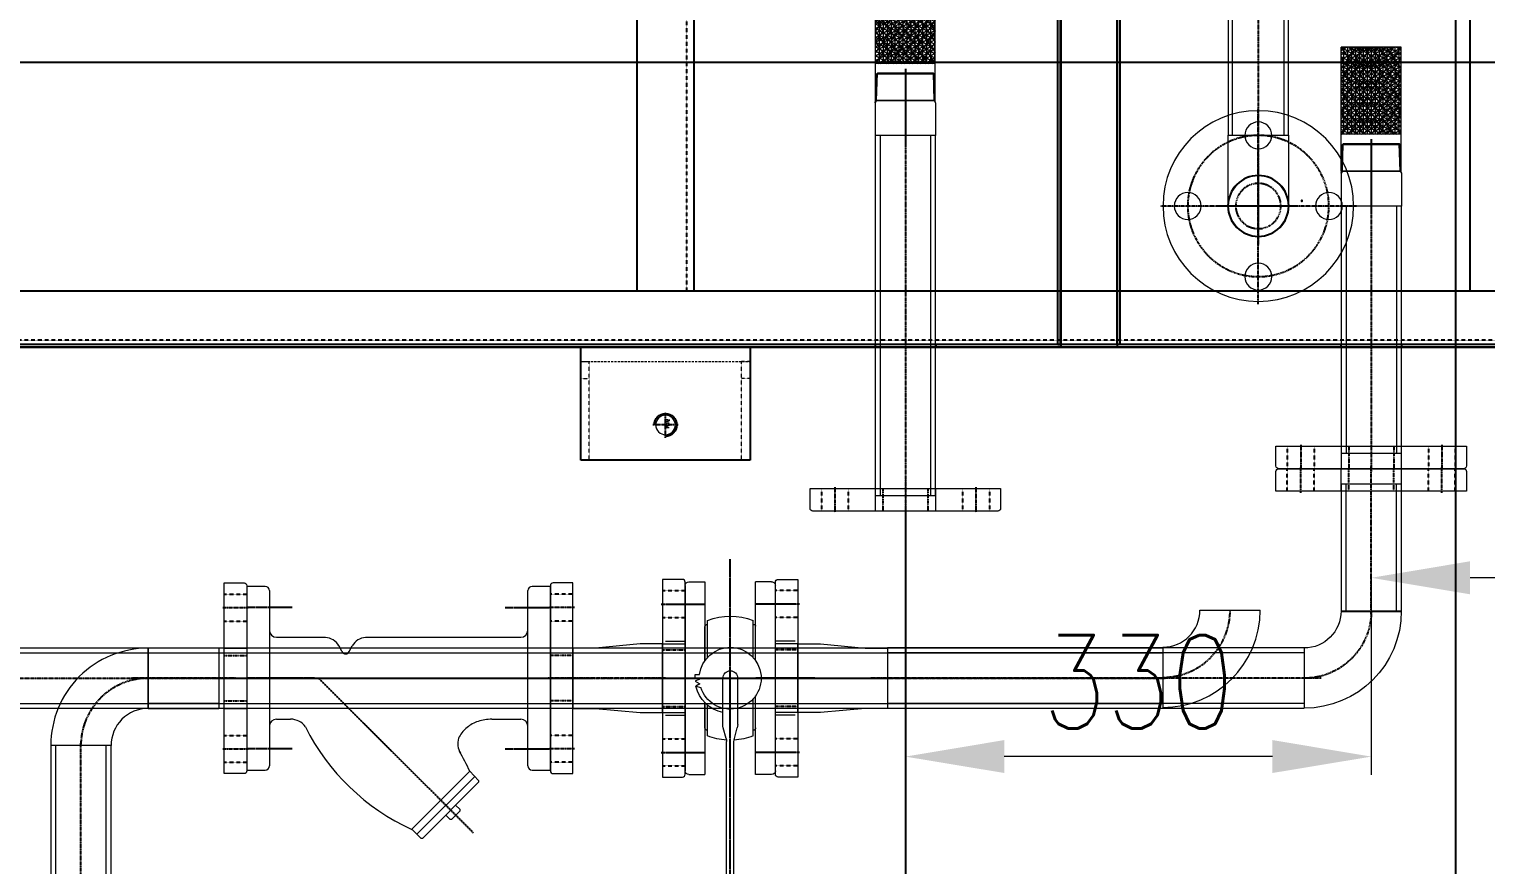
# Model space of a CAD drawing. Header units: millimetres. Extents: x -32759 to 129432, y 390 to 54305.
# Drawn here: x 24829 to 25861, y 28050 to 28641 of the extents above; entities that cross this region are included whole.
import ezdxf

# ---------------------------------------------------------------- set-up
doc = ezdxf.new("R2010")
doc.units = ezdxf.units.MM
for name, pattern in [('CENTER', [2, 1.25, -0.25, 0.25, -0.25]), ('HIDDEN', [0.375, 0.25, -0.125]), ('HIDDEN2', [4.7625, 3.175, -1.5875]), ('PHANTOM', [2.5, 1.25, -0.25, 0.25, -0.25, 0.25, -0.25])]:
    doc.linetypes.add(name, pattern=pattern)
for name, color, linetype in [('01a', 8, 'Continuous'), ('01b', 30, 'Continuous'), ('01d', 211, 'Continuous'), ('04', 111, 'Continuous'), ('07', 60, 'Continuous'), ('1', 20, 'Continuous'), ('_0', 3, 'Continuous'), ('BOM-UDEF', 3, 'Continuous'), ('CENTER', 1, 'CENTER'), ('CL', 1, 'CENTER'), ('FL', 3, 'Continuous'), ('HL', 2, 'HIDDEN'), ('PL', 5, 'PHANTOM'), ('외형선', 3, 'Continuous')]:
    doc.layers.add(name, color=color, linetype=linetype)
doc.layers.add('2은선', color=2, linetype='HIDDEN', lineweight=18)
doc.layers.add('_BODY', color=7, linetype='Continuous', lineweight=13)
doc.styles.add('ROAMNS', font='romans.shx', dxfattribs={"width": 0.8, "bigfont": 'whgtxt.shx'})
doc.styles.add('한글', font='romans.shx', dxfattribs={"height": 4, "bigfont": 'whgtxt.shx'})
doc.dimstyles.new('20 작은 한덕_도면칫수', dxfattribs={"dimscale": 20, "dimtxt": 3.3, "dimasz": 3.5, "dimexe": 0.65, "dimexo": 1.25, "dimgap": 1, "dimtad": 1, "dimdec": 0, "dimdsep": 46, "dimtxsty": 'ROAMNS', "dimcen": 0, "dimclrd": 7, "dimclre": 7, "dimclrt": 2, "dimadec": 0, "dimazin": 2, "dimtp": 0.1, "dimtm": 0.1, "dimtfac": 0.71, "dimtdec": 0, "dimtmove": 0, "dimatfit": 3, "dimfxl": 1, "dimlwd": -1, "dimlwe": -1, "dimarcsym": 1})

# ---------------------------------------------------------------- blocks, each defined once
blk = doc.blocks.new('BL-50P')
for p, q in [((33.5, 202), (33.5, 51.3)), ((39.5, 202), (39.5, 51.3)), ((0, -75), (0, 75)), ((3, 78), (16, 78)), ((16, 19.8), (16, 78)), ((70, 78), (57, 78)), ((57, 78), (57, 14.3)), ((73, 75), (73, -75)), ((33.2, 48.7), (30.8, 40.1)), ((39.8, 48.7), (42.2, 40.1)), ((16, 40.1), (16, 19.8)), ((18, 46.7), (18, 21.7)), ((30.5, 37.5), (30.5, 0)), ((42.5, 37.5), (42.5, 0)), ((55, 46.7), (55, 16.8)), ((57, 40.1), (57, 14.3)), ((-16, 30), (0, 30)), ((89, 30), (73, 30)), ((8, -0.7), (11.5, 0.7)), ((8.1, 2.4), (11.9, 4.6)), ((11.5, 0.7), (8.1, 2.4)), ((8.7, 6.4), (12.6, 7.4)), ((11.9, 4.6), (8.7, 6.4)), ((8.1, -2.9), (11.7, -2.9)), ((16, -78), (16, -14.3)), ((16, -14.3), (16, -41.5)), ((18, -16.8), (18, -46.7)), ((55, -16.8), (55, -46.7)), ((57, -14.3), (57, -78)), ((57, -14.3), (57, -42)), ((-16, -30), (0, -30)), ((89, -30), (73, -30)), ((18, -43.5), (18, -43.5)), ((55, -43.5), (55.5, -43.5)), ((3, -78), (16, -78)), ((70, -78), (57, -78))]:
    blk.add_line(p, q)
for centre, radius, start, end in [((36.5, 202), 3, 0, 180), ((3, 75), 3, 90, 180), ((70, 75), 3, 0, 90), ((36.5, 0), 50.2, 93.5055, 111.6124), ((23.5, 51.3), 10, 344.9149, 0), ((49.5, 51.3), 10, 180, 195.0851), ((36.5, 0), 50.2, 68.3876, 86.4945), ((18, 40.1), 2, 90, 180), ((40.5, 37.5), 10, 164.9149, 180), ((32.5, 37.5), 10, 0, 15.0851), ((55, 40.1), 2, 0, 90), ((36.5, 0), 28.5, 102.1532, 166.9419), ((36.5, 0), 25, 186.6152, 162.7268), ((36.5, 0), 6, 180, 0), ((36.5, 0), 28.5, 181.4361, 185.7998), ((18, -41.5), 2, 180, 270), ((36.5, 0), 50.2, 248.3876, 291.6124), ((55.5, -42), 1.5, 270, 0), ((3, -75), 3, 180, 270), ((70, -75), 3, 270, 0)]:
    blk.add_arc(centre, radius, start, end)
at = {"layer": 'CENTER'}
for p, q in [((36.5, 234.4), (36.5, -96.3)), ((-16, 60), (16, 60)), ((89, 60), (57, 60)), ((-29.9, 0), (119.7, 0)), ((-28, 0), (16, 0)), ((105, 0), (57, 0)), ((-16, -60), (16, -60)), ((89, -60), (57, -60))]:
    blk.add_line(p, q, dxfattribs=at)
blk = doc.blocks.new('A$C01775BC6')
at = {"ltscale": 0.5}
for p, q in [((2, 48.6), (17.9, 48.6)), ((2, 0), (2, 48.6)), ((17.9, 48.6), (49.6, 45.6)), ((49.6, 45.6), (65.5, 45.6)), ((65.5, 45.6), (65.5, 2.9)), ((49.6, 2.9), (17.9, 0)), ((65.5, 2.9), (49.6, 2.9)), ((17.9, 0), (2, 0))]:
    blk.add_line(p, q, dxfattribs=at)
at = {"layer": 'CL', "ltscale": 0.5}
blk.add_line((0, 24.3), (67.5, 24.3), dxfattribs=at)
blk = doc.blocks.new('A$C351C1466')
at = {"ltscale": 0.5}
for p, q in [((2, 140), (2, 0)), ((16, 140), (2, 140)), ((18, 2), (18, 138)), ((2, 94.3), (18, 94.3)), ((2, 45.7), (18, 45.7)), ((2, 0), (16, 0))]:
    blk.add_line(p, q, dxfattribs=at)
for centre, start, end in [((16, 138), 0, 90), ((16, 2), 270, 0)]:
    blk.add_arc(centre, 2, start, end, dxfattribs=at)
at = {"layer": 'CL', "ltscale": 0.5}
for p, q in [((1, 122.5), (19, 122.5)), ((0, 70), (20, 70)), ((1, 17.5), (19, 17.5))]:
    blk.add_line(p, q, dxfattribs=at)
at = {"layer": 'HL', "ltscale": 0.5}
for p, q in [((2, 132), (18, 132)), ((2, 113), (18, 113)), ((2, 27), (18, 27)), ((2, 8), (18, 8))]:
    blk.add_line(p, q, dxfattribs=at)
at = {"layer": 'PL', "ltscale": 0.5}
for p, q in [((2, 90), (18, 90)), ((2, 50), (18, 50))]:
    blk.add_line(p, q, dxfattribs=at)
blk = doc.blocks.new('A$C63697C70')
at = {"ltscale": 0.5}
for p, q in [((2, 135), (2, 0)), ((16, 135), (2, 135)), ((18, 2), (18, 133)), ((2, 88.9), (18, 88.9)), ((2, 46.2), (18, 46.2)), ((2, 0), (16, 0))]:
    blk.add_line(p, q, dxfattribs=at)
for centre, start, end in [((16, 133), 0, 90), ((16, 2), 270, 0)]:
    blk.add_arc(centre, 2, start, end, dxfattribs=at)
at = {"layer": 'CL', "ltscale": 0.5}
for p, q in [((1, 117.5), (19, 117.5)), ((0, 67.5), (20, 67.5)), ((1, 17.5), (19, 17.5))]:
    blk.add_line(p, q, dxfattribs=at)
at = {"layer": 'HL', "ltscale": 0.5}
for p, q in [((2, 127), (18, 127)), ((2, 108), (18, 108)), ((2, 27), (18, 27)), ((2, 8), (18, 8))]:
    blk.add_line(p, q, dxfattribs=at)
at = {"layer": 'PL', "ltscale": 0.5}
for p, q in [((2, 83.5), (18, 83.5)), ((2, 51.5), (18, 51.5))]:
    blk.add_line(p, q, dxfattribs=at)
blk = doc.blocks.new('A$C61626EAD')
at = {"ltscale": 0.5, "rotation": 180}
blk.add_blockref('A$C63697C70', (20, 137.5), dxfattribs=at)
at = {"ltscale": 0.5}
blk.add_blockref('A$C351C1466', (79.5, 0), dxfattribs=at)
at = {"ltscale": 0.5, "xscale": -1}
blk.add_blockref('A$C01775BC6', (83.5, 45.7), dxfattribs=at)
blk = doc.blocks.new('CI-F32S')
for p, q in [((13, 65), (0, 65)), ((0, 65), (0, -65)), ((16, 62), (16, -34)), ((199, -34), (199, 62)), ((215, 65), (202, 65)), ((215, -65), (215, 65)), ((21, 29), (55.8, 29)), ((31, 29), (46.5, 29)), ((67.3, 18.9), (65.3, 23)), ((72.5, 18.9), (74.5, 23)), ((84, 29), (194, 29)), ((21, -29), (31, -29)), ((173.5, -29), (194, -29)), ((16, -34), (16, -62)), ((199, -62), (199, -34)), ((0, -65), (13, -65)), ((116.9, -106.9), (157.9, -65.9)), ((120.4, -110.5), (161.4, -69.5)), ((157.9, -65.9), (164.2, -72.3)), ((202, -65), (215, -65)), ((124.6, -113.3), (164.2, -73.7)), ((164.2, -72.3), (164.2, -73.7)), ((148, -90), (150.8, -92.8)), ((150.8, -92.8), (150.8, -94.2)), ((140.9, -97), (143.7, -99.9)), ((143.7, -99.9), (145.1, -99.9)), ((145.1, -99.9), (150.8, -94.2)), ((116.9, -106.9), (123.2, -113.3)), ((123.2, -113.3), (124.6, -113.3))]:
    blk.add_line(p, q)
blk.add_lwpolyline([(173.5, -29, 0.079365), (163.8, -30.6, 0.08841), (156, -34.8, 0.105167), (150.5, -41.4, 0.020221), (149.9, -42.5, 0.121124)], format="xyb")
for centre, radius, start, end in [((13, 62), 3, 0, 90), ((202, 62), 3, 90, 180), ((21, 34), 5, 180, 270), ((194, 34), 5, 270, 0), ((54.5, 16.5), 12.5, 31.2177, 84.3169), ((85.3, 16.5), 12.5, 95.6831, 148.7823), ((69.9, 20.1), 2.89, 204.1228, 335.8772), ((21, -34), 5, 90, 180), ((31, -41.9), 12.9, 35.2952, 90.0763), ((194, -34), 5, 0, 90), ((181.6, 35.7), 156.7, 206.6184, 245.595), ((161.5, -46.4), 12.1, 161.4563, 212.9327), ((15.2, -130.6), 156.7, 24.405, 30.1826), ((13, -62), 3, 270, 0), ((202, -62), 3, 180, 270)]:
    blk.add_arc(centre, radius, start, end)
at = {"layer": 'CENTER'}
for p, q in [((32, 50), (0, 50)), ((183, 50), (215, 50)), ((-24.8, 0), (242.9, 0)), ((48, 0), (0, 0)), ((50.9, 0), (160.3, -109.4)), ((167, 0), (215, 0)), ((32, -50), (0, -50)), ((183, -50), (215, -50))]:
    blk.add_line(p, q, dxfattribs=at)
blk = doc.blocks.new('ytreyrty')
at = {"ltscale": 0.5}
for p, q in [((333062.6, 37987.1), (333105.3, 37987.1)), ((333036.4, 37960.8), (333036.4, 37918.1))]:
    blk.add_line(p, q, dxfattribs=at)
for radius in [68.9, 26.2]:
    blk.add_arc((333036.4, 37987.1), radius, 270, 0, dxfattribs=at)
at = {"layer": 'CL', "ltscale": 0.5}
blk.add_arc((333036.4, 37987.1), 47.6, 270, 0, dxfattribs=at)
blk = doc.blocks.new('cvbncvbnvc')
at = {"ltscale": 0.5}
blk.add_line((445983.7, 225627), (448383.7, 225627), dxfattribs=at)
at = {"color": 2, "ltscale": 0.5}
for p, q in [((446863.7, 224427), (446863.7, 225627)), ((446903.7, 224427), (446903.7, 225627))]:
    blk.add_line(p, q, dxfattribs=at)
blk = doc.blocks.new('wqerwqrewq')
at = {"ltscale": 0.5}
for p, q in [((474275.7, 302955.3), (474275.7, 302957.3)), ((474275.7, 302957.3), (475471.7, 302957.3)), ((474275.7, 302955.3), (475471.7, 302955.3)), ((475471.7, 302955.3), (475471.7, 302957.3))]:
    blk.add_line(p, q, dxfattribs=at)
at = {"color": 2, "linetype": 'HIDDEN2', "ltscale": 0.5}
for p, q in [((474798.7, 302957.3), (474798.7, 302955.3)), ((474948.7, 302957.3), (474948.7, 302955.3))]:
    blk.add_line(p, q, dxfattribs=at)
blk = doc.blocks.new('HS_BOM', base_point=(-3113.6, 16316.3))
at = {"layer": 'BOM-UDEF'}
blk.add_circle((-3113.6, 16316.3), 0.25, dxfattribs=at)
blk = doc.blocks.new('A$C386F4B6A')
at = {"ltscale": 0.5}
for centre, radius in [((69.5, 69.5), 67.5), ((69.5, 119.5), 9.5), ((69.5, 69.5), 21.4), ((19.5, 69.5), 9.5), ((119.5, 69.5), 9.5), ((69.5, 19.5), 9.5)]:
    blk.add_circle(centre, radius, dxfattribs=at)
at = {"layer": 'CL', "ltscale": 0.5}
for p, q in [((69.5, 139), (69.5, 0)), ((0, 69.5), (139, 69.5))]:
    blk.add_line(p, q, dxfattribs=at)
blk.add_circle((69.5, 69.5), 50, dxfattribs=at)
at = {"layer": 'PL', "ltscale": 0.5}
blk.add_circle((69.5, 69.5), 16, dxfattribs=at)
at = {"layer": 'BOM-UDEF', "ltscale": 0.5}
blk.add_blockref('HS_BOM', (73.2, 100.3), dxfattribs=at)
blk = doc.blocks.new('xcvbxcvbcvbvxcxc')
at = {"ltscale": 0.5}
for p, q in [((508454.9, 282119), (508454.9, 284519)), ((508494.9, 284479), (508494.9, 282159))]:
    blk.add_line(p, q, dxfattribs=at)
at = {"layer": 'HL', "ltscale": 0.5}
blk.add_line((508459.9, 282124), (508459.9, 284514), dxfattribs=at)
blk = doc.blocks.new('asfdsdfafsad')
at = {"ltscale": 0.5}
for p, q in [((507346.1, 283868.7), (506226.1, 283868.7)), ((506226.1, 283868.7), (506226.1, 283828.7)), ((507346.1, 283868.7), (507346.1, 283828.7)), ((506226.1, 283828.7), (507346.1, 283828.7))]:
    blk.add_line(p, q, dxfattribs=at)
at = {"layer": 'HL', "ltscale": 0.5}
blk.add_line((506226.1, 283833.7), (507346.1, 283833.7), dxfattribs=at)
blk = doc.blocks.new('sdfgfgsfdgsd')
at = {"ltscale": 0.5}
blk.add_line((507566.8, 281746.7), (507566.8, 282946.7), dxfattribs=at)
at = {"xscale": -1}
blk.add_blockref('xcvbxcvbcvbvxcxc', (1016021.7, -1572.4), dxfattribs=at)
for p in [(180.7, -2102.1), (180.7, -2692.1)]:
    blk.add_blockref('asfdsdfafsad', p)
blk = doc.blocks.new('sdfgsdgfdgd')
at = {"ltscale": 0.5}
blk.add_circle((489855.9, 297052.9), 6.92, dxfattribs=at)
at = {"layer": 'CL', "ltscale": 0.5}
for p, q in [((489855.9, 297061.9), (489855.9, 297043.9)), ((489846.9, 297052.9), (489864.9, 297052.9))]:
    blk.add_line(p, q, dxfattribs=at)
at = {"layer": 'FL', "color": 1, "ltscale": 0.5}
blk.add_arc((489855.9, 297052.9), 8, 270, 180, dxfattribs=at)
at = {"color": 2, "style": '한글'}
blk.add_text('M16', height=2.4, dxfattribs=at).set_placement((489853.5, 297053.1))
blk = doc.blocks.new('sdfgsdfsdgsd')
at = {"color": 2, "linetype": 'HIDDEN2', "ltscale": 0.5}
blk.add_line((490032.2, 296995.1), (490032.2, 297115.1), dxfattribs=at)
at = {"ltscale": 0.5}
blk.add_line((490042.2, 296995.1), (490042.2, 297115.1), dxfattribs=at)
at = {"layer": '외형선'}
for p, q in [((490042.2, 297115.1), (489962.2, 297115.1)), ((489962.2, 297115.1), (489962.2, 296995.1)), ((489962.2, 296995.1), (490042.2, 296995.1))]:
    blk.add_line(p, q, dxfattribs=at)
blk.add_blockref('sdfgsdgfdgd', (131.3, 2.2))
blk = doc.blocks.new('cvbncncvbcn')
at = {"ltscale": 0.5}
for p, q in [((490334.8, 296974.9), (490334.8, 296980.9)), ((490334.8, 296980.9), (490404.8, 296980.9)), ((490334.8, 296974.9), (490404.8, 296974.9)), ((490392.8, 296974.9), (490392.8, 296980.9)), ((490404.8, 296974.9), (490404.8, 296980.9))]:
    blk.add_line(p, q, dxfattribs=at)
blk = doc.blocks.new('ASFDASFDDFAS')
blk.add_blockref('sdfgsdfsdgsd', (21.3, -380.4))
at = {"layer": '2은선', "xscale": -1, "rotation": 180}
blk.add_blockref('cvbncncvbcn', (-351.3, 593709.5), dxfattribs=at)
at = {"layer": '2은선'}
blk.add_blockref('cvbncncvbcn', (-351.3, -360.2), dxfattribs=at)
blk = doc.blocks.new('sdfgsfdgsdfggsgs')
at = {"ltscale": 0.5}
for p, q in [((487603.6, 279284), (487603.6, 279326.7)), ((487603.6, 279326.7), (487858.6, 279326.7)), ((487858.6, 279323.2), (487603.6, 279323.2)), ((487858.6, 279326.7), (487858.6, 279284)), ((487858.6, 279287.5), (487603.6, 279287.5)), ((487858.6, 279284), (487603.6, 279284))]:
    blk.add_line(p, q, dxfattribs=at)
at = {"layer": 'CL', "ltscale": 0.5}
blk.add_line((487860.6, 279305.3), (487601.6, 279305.3), dxfattribs=at)
at = {"ltscale": 0.5, "rotation": 180}
blk.add_blockref('A$C63697C70', (487610.6, 279372.8), dxfattribs=at)
blk = doc.blocks.new('A$C3BF052F8')
at = {"ltscale": 0.5}
for p, q in [((2, 2), (2, 50.6)), ((2, 50.6), (59.2, 50.6)), ((59.2, 2), (2, 2))]:
    blk.add_line(p, q, dxfattribs=at)
for start, end in [(90, 270), (270, 90)]:
    blk.add_arc((59.2, 26.3), 24.3, start, end, dxfattribs=at)
at = {"layer": 'CL', "ltscale": 0.5}
for p, q in [((59.2, 52.6), (59.2, 0)), ((0, 26.3), (85.5, 26.3))]:
    blk.add_line(p, q, dxfattribs=at)
blk = doc.blocks.new('A$C18F711F9')
at = {"ltscale": 0.5}
for p, q in [((32.2, 48.6), (5.8, 48.6)), ((32.2, 48.6), (33.9, 48.4)), ((33.9, 47.6), (32.2, 48.6)), ((33.9, 0.2), (33.9, 48.4)), ((33.9, 48.4), (55.1, 47.8)), ((55.1, 0.8), (55.1, 47.8)), ((55.1, 47.8), (55.9, 46.9)), ((55.9, 1.7), (55.9, 46.9)), ((32.2, 0), (5.8, 0)), ((33.9, 1), (32.2, 0)), ((32.2, 0), (33.9, 0.2)), ((33.9, 0.2), (55.1, 0.8)), ((55.1, 0.8), (55.9, 1.7))]:
    blk.add_line(p, q, dxfattribs=at)
at = {"color": 1, "ltscale": 0.5}
for p, q in [((33.9, 47.6), (55.9, 46.9)), ((33.9, 1), (55.9, 1.7))]:
    blk.add_line(p, q, dxfattribs=at)
at = {"layer": '1'}
blk.add_line((59.6, 24.3), (0, 24.3), dxfattribs=at)
blk = doc.blocks.new('SDFGSDFGSGFDS')
at = {"ltscale": 0.5}
h = blk.add_hatch(dxfattribs=at)
h.set_pattern_fill('NET3', color=256, style=0)
h.paths.add_polyline_path([(335200.1, 37689.1), (335200.1, 37640.8), (335270.1, 37640.8), (335270.1, 37689.1)])
for p, q in [((335170.1, 37689.1, -2641.5), (335270.1, 37689.1, -2641.5)), ((335170.1, 37689.1, -2641.5), (335170.1, 37640.7, -2641.5)), ((335200.1, 37640.8, -2641.5), (335200.1, 37689.1, -2641.5)), ((335270.1, 37640.8, -2641.5), (335270.1, 37689.1, -2641.5)), ((335170.1, 37640.8, -2641.5), (335270.1, 37640.8, -2641.5))]:
    blk.add_line(p, q, dxfattribs=at)
blk = doc.blocks.new('A$C1BCE2C43')
for p, q in [((0, 48.4), (70, 0.2)), ((0, 0.2), (70, 48.4)), ((0, 6.2), (61.2, 48.4)), ((0, 12.3), (52.4, 48.4)), ((0, 18.4), (43.6, 48.4)), ((0, 24.5), (34.8, 48.4)), ((0, 30.5), (26, 48.4)), ((0, 36.6), (17.2, 48.4)), ((8.8, 48.4), (70, 6.2)), ((17.6, 48.4), (70, 12.3)), ((26.4, 48.4), (70, 18.4)), ((35.2, 48.4), (70, 24.5)), ((44, 48.4), (70, 30.5)), ((52.8, 48.4), (70, 36.6)), ((0, 42.4), (61.2, 0.2)), ((0, 36.3), (52.4, 0.2)), ((8.8, 0.2), (70, 42.4)), ((17.6, 0.2), (70, 36.3)), ((0, 30.2), (43.6, 0.2)), ((0, 24.1), (34.8, 0.2)), ((26.4, 0.2), (70, 30.2)), ((35.2, 0.2), (70, 24.1)), ((0, 18.1), (26, 0.2)), ((0, 12), (17.2, 0.2)), ((44, 0.2), (70, 18.1)), ((52.8, 0.2), (70, 12))]:
    blk.add_line(p, q)
at = {"xscale": -1}
blk.add_blockref('SDFGSDFGSGFDS', (335270.1, -37640.7, 2641.5), dxfattribs=at)
blk = doc.blocks.new('A$C3F7B33EE')
at = {"xscale": 0.878, "yscale": 0.878, "zscale": 0.878}
blk.add_blockref('A$C1BCE2C43', (0, 0.1), dxfattribs=at)
at = {"ltscale": 0.5, "xscale": -0.878, "yscale": 0.878, "zscale": 0.878}
blk.add_blockref('A$C18F711F9', (117.5, 0), dxfattribs=at)
blk = doc.blocks.new('sdfgsdgfsdgffd')
at = {"ltscale": 0.5}
for p, q in [((117746, -67718.1), (117746, -67423.1)), ((117788.7, -67423.1), (117746, -67423.1)), ((117749.5, -67423.1), (117749.5, -67718.1)), ((117785.2, -67423.1), (117785.2, -67718.1)), ((117788.7, -67423.1), (117788.7, -67718.1)), ((117788.7, -67718.1), (117746, -67718.1))]:
    blk.add_line(p, q, dxfattribs=at)
at = {"layer": 'CL', "ltscale": 0.5}
blk.add_line((117767.3, -67411.1), (117767.3, -67730.1), dxfattribs=at)
blk = doc.blocks.new('A$C30417B95')
at = {"rotation": 179.9999999999999}
blk.add_blockref('ytreyrty', (333154, 38363.6), dxfattribs=at)
at = {"color": 2}
blk.add_blockref('sdfgsdgfsdgffd', (-117697.3, 67799.6), dxfattribs=at)
at = {"ltscale": 0.5, "extrusion": (0, 0, -1), "zscale": -1, "rotation": 90.00000000000001}
blk.add_blockref('A$C01775BC6', (-45.7, 16), dxfattribs=at)
at = {"ltscale": 0.5, "rotation": 270}
blk.add_blockref('A$C351C1466', (0, 20), dxfattribs=at)
blk = doc.blocks.new('A$C2B23553C')
at = {"ltscale": 0.5}
for p, q in [((2, 88.9), (92, 88.9)), ((2, 46.2), (2, 88.9)), ((2, 85.4), (92, 85.4)), ((92, 88.9), (92, 46.2)), ((2, 49.7), (92, 49.7)), ((92, 46.2), (2, 46.2))]:
    blk.add_line(p, q, dxfattribs=at)
at = {"layer": 'CL', "ltscale": 0.5}
blk.add_line((0, 67.5), (94, 67.5), dxfattribs=at)
at = {"ltscale": 0.5}
blk.add_blockref('A$C63697C70', (85, 0), dxfattribs=at)
blk = doc.blocks.new('A$C69E353CE')
at = {"ltscale": 0.5}
for p, q in [((2, 42.7), (102, 42.7)), ((2, 0), (2, 42.7)), ((102, 42.7), (102, 0)), ((2, 39.2), (102, 39.2)), ((2, 3.5), (102, 3.5)), ((102, 0), (2, 0))]:
    blk.add_line(p, q, dxfattribs=at)
at = {"layer": 'CL', "ltscale": 0.5}
blk.add_line((0, 21.4), (104, 21.4), dxfattribs=at)
blk = doc.blocks.new('A$C02110813')
at = {"ltscale": 0.5}
for p, q in [((13, 46.2, 0), (13, 88.9, 0)), ((13, 88.9, 0), (188, 88.9, 0)), ((188, 85.4, 0), (13, 85.4, 0)), ((188, 88.9, 0), (188, 46.2, 0)), ((188, 49.7, 0), (13, 49.7, 0)), ((188, 46.2, 0), (13, 46.2, 0))]:
    blk.add_line(p, q, dxfattribs=at)
at = {"layer": 'CL', "ltscale": 0.5}
blk.add_line((190, 67.5, 0), (11, 67.5, 0), dxfattribs=at)
at = {"ltscale": 0.5, "rotation": 180}
blk.add_blockref('A$C63697C70', (20, 135, 0), dxfattribs=at)
blk = doc.blocks.new('A$C35F81820')
at = {"ltscale": 0.5}
for p, q in [((0, 12, 0), (0, 62, 0)), ((42.7, 62, 0), (0, 62, 0)), ((3.5, 62, 0), (3.5, 12, 0)), ((39.2, 62, 0), (39.2, 12, 0)), ((42.7, 62, 0), (42.7, 12, 0)), ((42.7, 12, 0), (0, 12, 0))]:
    blk.add_line(p, q, dxfattribs=at)
at = {"layer": 'CL', "ltscale": 0.5}
blk.add_line((21.4, 74, 0), (21.4, 0, 0), dxfattribs=at)
blk = doc.blocks.new('*D1394')
at = {"color": 7, "linetype": 'ByBlock', "transparency": 16777216}
for p, q in [((7742.9, 8181.1), (7742.9, 8166.8)), ((7972.9, 8179.8), (7812.9, 8179.8)), ((8042.9, 8181.1), (8042.9, 8166.8))]:
    blk.add_line(p, q, dxfattribs=at)
at = {"color": 7, "transparency": 16777216}
for points in [[(7812.9, 8191.5), (7812.9, 8168.1), (7742.9, 8179.8)], [(7972.9, 8191.5), (7972.9, 8168.1), (8042.9, 8179.8)]]:
    blk.add_solid(points, dxfattribs=at)
at = {"layer": 'Defpoints', "color": 0, "transparency": 16777216}
for p in [(7742.9, 8206.1), (8042.9, 8206.1), (7742.9, 8179.8)]:
    blk.add_point(p, dxfattribs=at)
at = {"color": 2, "transparency": 16777216, "insert": (7892.9, 8232.8), "char_height": 66, "attachment_point": 5, "style": 'ROAMNS'}
blk.add_mtext('300', dxfattribs=at)
blk = doc.blocks.new('*D1395')
at = {"color": 7, "linetype": 'ByBlock', "transparency": 16777216}
for p, q in [((7412.9, 8249.7), (7412.9, 8040.2)), ((7742.9, 8170.9), (7742.9, 8040.2)), ((7672.9, 8053.2), (7482.9, 8053.2))]:
    blk.add_line(p, q, dxfattribs=at)
at = {"color": 7, "transparency": 16777216}
for points in [[(7482.9, 8064.9), (7482.9, 8041.6), (7412.9, 8053.2)], [(7672.9, 8064.9), (7672.9, 8041.6), (7742.9, 8053.2)]]:
    blk.add_solid(points, dxfattribs=at)
at = {"layer": 'Defpoints', "color": 0, "transparency": 16777216}
for p in [(7412.9, 8274.7), (7742.9, 8195.9), (7412.9, 8053.2)]:
    blk.add_point(p, dxfattribs=at)
at = {"color": 2, "transparency": 16777216, "insert": (7577.9, 8106.2), "char_height": 66, "attachment_point": 5, "style": 'ROAMNS'}
blk.add_mtext('330', dxfattribs=at)
blk = doc.blocks.new('asdfsfsadas')
at = {"color": 2, "linetype": 'HIDDEN2', "ltscale": 0.5}
for p, q in [((499558.6, 279988.1), (499560.6, 279988.1)), ((499558.6, 279945.1), (499560.6, 279945.1))]:
    blk.add_line(p, q, dxfattribs=at)
at = {"layer": 'CL', "ltscale": 0.5}
blk.add_line((499557.6, 279966.6), (499561.6, 279966.6), dxfattribs=at)
blk = doc.blocks.new('sdfgsdgdfgsdgs')
at = {"ltscale": 0.5}
for p, q in [((123714.3, -61842.9), (126114.3, -61842.9)), ((123714.3, -61844.9), (126114.3, -61844.9))]:
    blk.add_line(p, q, dxfattribs=at)
at = {"xscale": -1, "rotation": 270}
for p in [(-155552.3, -561403.6), (-155222.3, -561403.6)]:
    blk.add_blockref('asdfsfsadas', p, dxfattribs=at)
blk = doc.blocks.new('safdasfdfasd')
at = {"ltscale": 0.5}
blk.add_circle((498293.2, 279681.8), 21.5, dxfattribs=at)
at = {"layer": 'CL', "ltscale": 0.5}
for p, q in [((498293.2, 279709.6), (498293.2, 279654)), ((498265.4, 279681.8), (498321, 279681.8))]:
    blk.add_line(p, q, dxfattribs=at)
blk = doc.blocks.new('dsfgsdfgfgdss')
at = {"ltscale": 0.5}
blk.add_line((123714.3, -68465.7), (126114.3, -68465.7), dxfattribs=at)
blk.add_blockref('safdasfdfasd', (-372958.9, -348247.5))
blk = doc.blocks.new('sdfgsdfggf')
at = {"ltscale": 0.5}
for p, q in [((115457.6, -65574.6), (115957.6, -65574.6)), ((115457.6, -65617.2), (115457.6, -65574.6)), ((115957.6, -65574.6), (115957.6, -65617.2)), ((115457.6, -65577.7), (115957.6, -65577.7)), ((115457.6, -65614.2), (115957.6, -65614.2)), ((115957.6, -65617.2), (115457.6, -65617.2))]:
    blk.add_line(p, q, dxfattribs=at)
at = {"layer": 'CL', "ltscale": 0.5}
blk.add_line((115455.8, -65595.9), (115959.3, -65595.9), dxfattribs=at)
blk = doc.blocks.new('A$C3BDD0BEB')
at = {"ltscale": 0.5}
for p, q in [((1295.8, 115.1), (1295.8, 1978.1)), ((1295.8, 1978.1), (1338.5, 1978.1)), ((1299.3, 115.1), (1299.3, 1978.1)), ((1335, 115.1), (1335, 1978.1)), ((1338.5, 1978.1), (1338.5, 115.1))]:
    blk.add_line(p, q, dxfattribs=at)
at = {"layer": 'CL', "ltscale": 0.5}
blk.add_line((1317.1, 113.1), (1317.1, 1980.1), dxfattribs=at)
blk = doc.blocks.new('sdfgdfgsdgsdg')
at = {"xscale": -1, "rotation": 270}
blk.add_blockref('A$C3BDD0BEB', (294544.4, -101473.9), dxfattribs=at)
blk = doc.blocks.new('1')
at = {"color": 2}
blk.add_line((7412.868, 8227.02), (7412.868, 8042.02), dxfattribs=at)
at = {"layer": '_0', "color": 4}
for p, q in [((7802.868, 6531.877), (7802.868, 9468.14)), ((7412.868, 8227.02), (7412.868, 7788.136))]:
    blk.add_line(p, q, dxfattribs=at)
at = {"xscale": -1}
for name, p, rotation in [('sdfgsdfggf', (73258.782, -106964.352), 270), ('A$C3F7B33EE', (7434.218, 8605.406), 90), ('A$C3F7B33EE', (7764.203, 8555.406), 90), ('sdfgsfdgsdfggsgs', (-271892.443, -479365.575), 270), ('A$C02110813', (7675.368, 8255.02, 0), 270), ('ASFDASFDDFAS', (-289431.759, -481720.506), 270), ('A$C35F81820', (6864.447, 8087.348, 0), 270)]:
    blk.add_blockref(name, p, dxfattribs=dict(at, rotation=rotation))
at = {"ltscale": 0.5, "xscale": -1, "rotation": 270}
blk.add_blockref('A$C386F4B6A', (7593.368, 8373.52), dxfattribs=at)
at = {"ltscale": 0.5, "xscale": 0.878, "yscale": 0.878, "zscale": 0.878, "rotation": 270}
blk.add_blockref('A$C3BF052F8', (7639.777, 8494.998), dxfattribs=at)
at = {"color": 2, "xscale": -1, "rotation": 270}
for name, p in [('A$C2B23553C', (7675.368, 8154.02)), ('A$C30417B95', (7318.769, 8038.698)), ('A$C69E353CE', (6807.496, 7959.099))]:
    blk.add_blockref(name, p, dxfattribs=at)
at = {"extrusion": (0, 0, -1), "xscale": 0.875, "yscale": 0.875, "zscale": -0.875, "rotation": 180}
blk.add_blockref('BL-50P', (-7256.894, 8108.699), dxfattribs=at)
for name, p in [('CI-F32S', (6946.394, 8108.699)), ('ytreyrty', (-325441.096, -29830.194))]:
    blk.add_blockref(name, p)
at = {"ltscale": 0.5, "extrusion": (0, 0, -1), "zscale": -1, "rotation": 180}
blk.add_blockref('A$C63697C70', (-6928.394, 8176.199), dxfattribs=at)
at = {"ltscale": 0.5, "extrusion": (0, 0, -1), "xscale": -1, "zscale": -1}
blk.add_blockref('A$C61626EAD', (-7159.394, 8038.699), dxfattribs=at)
at = {"rotation": 180}
blk.add_blockref('ytreyrty', (339912.811, 46048.192), dxfattribs=at)
at = {"layer": '01a', "xscale": -1, "rotation": 90}
blk.add_blockref('sdfgfgsfdgsd', (288989.527, 515909.817), dxfattribs=at)
at = {"layer": '01b', "rotation": 180}
blk.add_blockref('cvbncvbnvc', (454426.616, 233970.061), dxfattribs=at)
at = {"layer": '01d', "xscale": -1, "rotation": 270}
blk.add_blockref('wqerwqrewq', (-295434.456, -465930.725), dxfattribs=at)
at = {"layer": '01d', "rotation": 90}
blk.add_blockref('wqerwqrewq', (310520.192, -465930.725), dxfattribs=at)
at = {"layer": '04', "xscale": -1, "rotation": 180}
blk.add_blockref('dsfgsdfgfgdss', (-117671.418, -60122.65), dxfattribs=at)
at = {"layer": '07', "rotation": 180}
blk.add_blockref('sdfgsdgdfgsdgs', (132157.155, -53499.888), dxfattribs=at)
at = {"layer": '_BODY', "color": 4}
blk.add_blockref('sdfgdfgsdgsdg', (-288927.149, 108265.481), dxfattribs=at)
for base, p1, p2, picture, middle in [((7742.868, 8179.798), (8042.872, 8206.068), (7742.868, 8206.068), '*D1394', (7892.87, 8232.798)), ((7412.868, 8053.221), (7742.868, 8195.931), (7412.868, 8274.665), '*D1395', (7577.868, 8106.221))]:
    dim = blk.add_linear_dim(base=base, p1=p1, p2=p2, dimstyle='20 작은 한덕_도면칫수')
    dim.commit()
    dim.dimension.update_dxf_attribs({"geometry": picture, "text_midpoint": middle})
blk = doc.blocks.new('sdfgsdfgcxvxbxcv')
at = {"layer": '_0', "color": 4}
for p, q in [((274183.906, 139324.868), (274183.906, 142261.131)), ((272940.911, 141337.931), (276617.93, 141337.931))]:
    blk.add_line(p, q, dxfattribs=at)
blk.add_blockref('1', (266381.038, 132792.991))

msp = doc.modelspace()

# ---------------------------------------------------------------- block references
at = {"layer": '_BODY'}
msp.add_blockref('sdfgsdfgcxvxbxcv', (-248343.9, -112720), dxfattribs=at)

doc.saveas('drawing.dxf')
